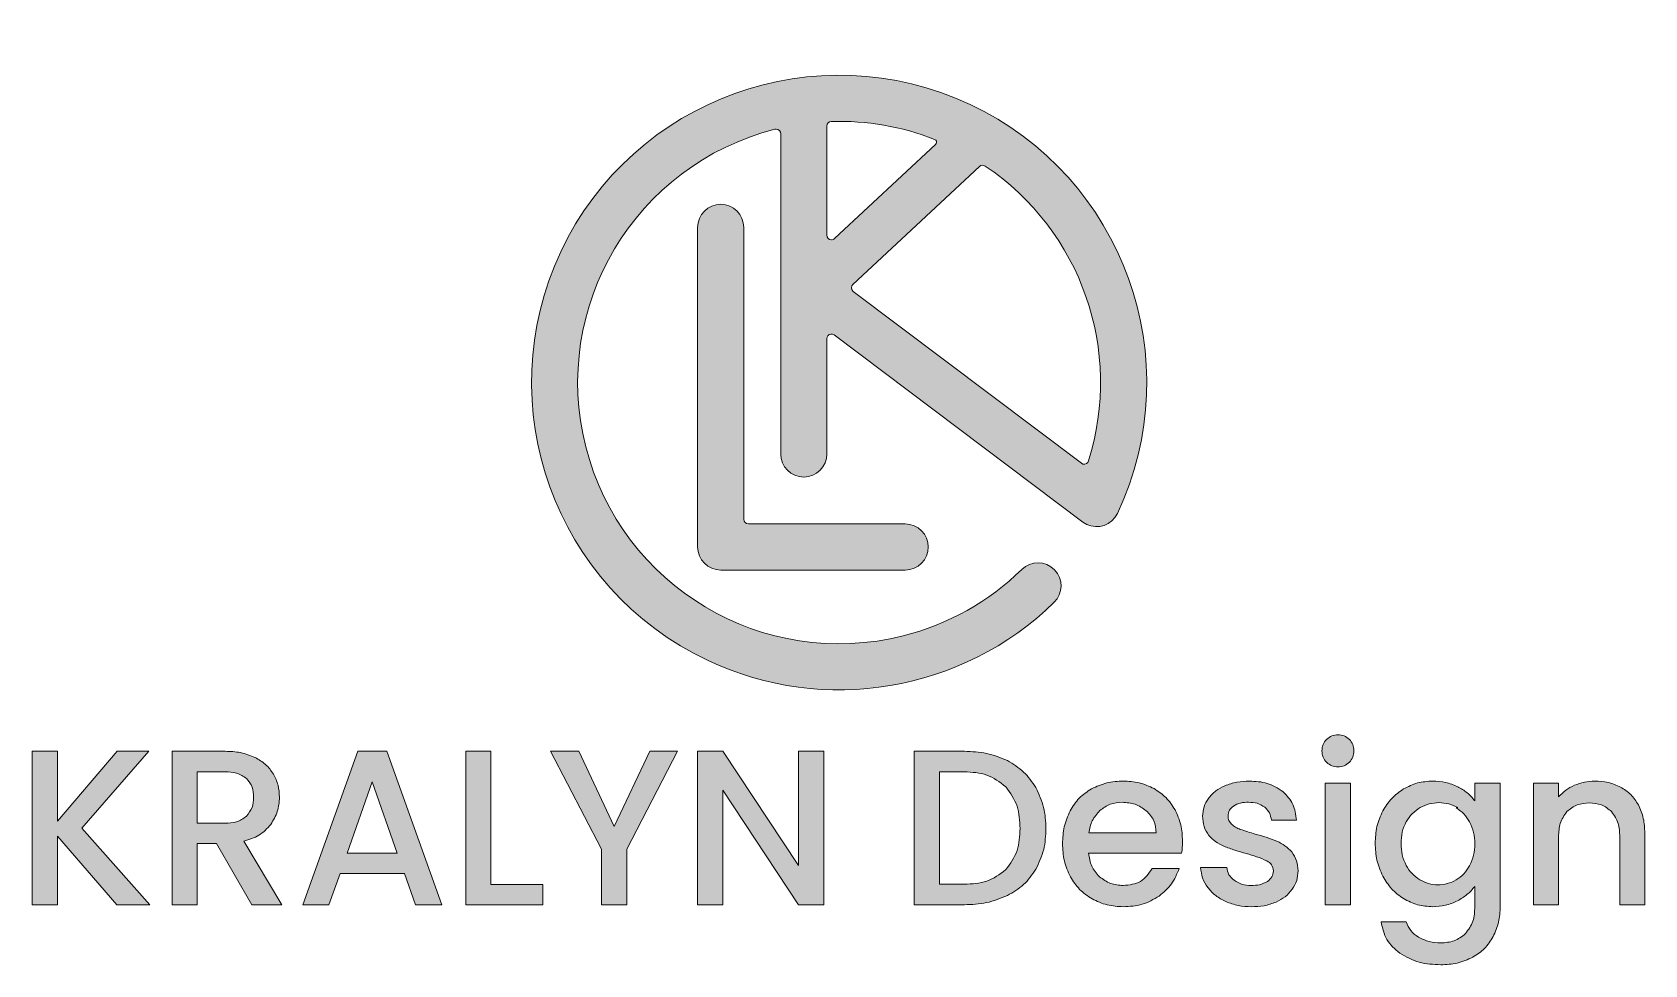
# Model space of a CAD drawing. Extents: x 135 to 657, y 557 to 859.
import ezdxf

# ---------------------------------------------------------------- set-up
doc = ezdxf.new("R2010")
doc.units = 0
doc.header["$MEASUREMENT"] = 0

# ---------------------------------------------------------------- blocks, each defined once
blk = doc.blocks.new('block 2')
at = {"true_color": 0xffffff}
h = blk.add_hatch(color=7, dxfattribs=at)
h.dxf.hatch_style = 2
edge = h.paths.add_edge_path()
edge.add_spline(control_points=[(554.08, 630.29), (553.63, 629.75), (553.19, 629.21), (552.94, 628.59), (552.69, 627.97), (552.63, 627.27), (552.57, 626.57), (552.63, 625.87), (552.69, 625.17), (552.94, 624.55), (553.19, 623.93), (553.63, 623.39), (554.08, 622.85), (554.62, 622.41), (555.16, 621.96), (555.78, 621.71), (556.4, 621.46), (557.1, 621.41), (557.8, 621.35), (558.48, 621.41), (559.17, 621.47), (559.78, 621.72), (560.39, 621.97), (560.92, 622.41), (561.45, 622.85), (561.89, 623.39), (562.33, 623.93), (562.58, 624.55), (562.83, 625.17), (562.89, 625.87), (562.95, 626.57), (562.89, 627.27), (562.83, 627.97), (562.58, 628.59), (562.33, 629.21), (561.89, 629.75), (561.45, 630.29), (560.92, 630.73), (560.39, 631.17), (559.78, 631.42), (559.17, 631.67), (558.48, 631.73), (557.8, 631.79), (557.1, 631.74), (556.4, 631.68), (555.78, 631.43), (555.16, 631.18), (554.62, 630.74), (554.08, 630.29)], knot_values=[0, 0, 0, 0, 1, 1, 1, 2, 2, 2, 3, 3, 3, 4, 4, 4, 5, 5, 5, 6, 6, 6, 7, 7, 7, 8, 8, 8, 9, 9, 9, 10, 10, 10, 11, 11, 11, 12, 12, 12, 13, 13, 13, 14, 14, 14, 15, 15, 15, 16, 16, 16, 16], degree=3, periodic=1)
at = {"lineweight": 0}
blk.add_open_spline([(554.08, 630.29), (553.63, 629.75), (553.19, 629.21), (552.94, 628.59), (552.69, 627.97), (552.63, 627.27), (552.57, 626.57), (552.63, 625.87), (552.69, 625.17), (552.94, 624.55), (553.19, 623.93), (553.63, 623.39), (554.08, 622.85), (554.62, 622.41), (555.16, 621.96), (555.78, 621.71), (556.4, 621.46), (557.1, 621.41), (557.8, 621.35), (558.48, 621.41), (559.17, 621.47), (559.78, 621.72), (560.39, 621.97), (560.92, 622.41), (561.45, 622.85), (561.89, 623.39), (562.33, 623.93), (562.58, 624.55), (562.83, 625.17), (562.89, 625.87), (562.95, 626.57), (562.89, 627.27), (562.83, 627.97), (562.58, 628.59), (562.33, 629.21), (561.89, 629.75), (561.45, 630.29), (560.92, 630.73), (560.39, 631.17), (559.78, 631.42), (559.17, 631.67), (558.48, 631.73), (557.8, 631.79), (557.1, 631.74), (556.4, 631.68), (555.78, 631.43), (555.16, 631.18), (554.62, 630.74), (554.08, 630.29)], degree=3, knots=[0, 0, 0, 0, 1, 1, 1, 2, 2, 2, 3, 3, 3, 4, 4, 4, 5, 5, 5, 6, 6, 6, 7, 7, 7, 8, 8, 8, 9, 9, 9, 10, 10, 10, 11, 11, 11, 12, 12, 12, 13, 13, 13, 14, 14, 14, 15, 15, 15, 16, 16, 16, 16], dxfattribs=at)
blk = doc.blocks.new('block 3')
at = {"true_color": 0xffffff}
h = blk.add_hatch(color=7, dxfattribs=at)
h.dxf.hatch_style = 2
h.paths.add_polyline_path([(172.95, 576.69), (150.98, 601.53), (172.59, 626.43), (162.36, 626.43), (143.04, 603.74), (143.04, 626.43), (134.88, 626.43), (134.88, 576.69), (143.04, 576.69), (143.04, 598.95), (162.29, 576.69)])
at = {"lineweight": 0}
blk.add_lwpolyline([(172.95, 576.69), (150.98, 601.53), (172.59, 626.43), (162.36, 626.43), (143.04, 603.74), (143.04, 626.43), (134.88, 626.43), (134.88, 576.69), (143.04, 576.69), (143.04, 598.95), (162.29, 576.69), (172.95, 576.69)], dxfattribs=at)
blk = doc.blocks.new('block 4')
at = {"true_color": 0xffffff}
h = blk.add_hatch(color=7, dxfattribs=at)
h.dxf.hatch_style = 2
h.paths.add_polyline_path([(334.89, 626.43), (323.37, 602.03), (311.85, 626.43), (302.76, 626.43), (319.29, 594.73), (319.29, 576.69), (327.45, 576.69), (327.45, 594.73), (343.9, 626.43)])
at = {"lineweight": 0}
blk.add_lwpolyline([(334.89, 626.43), (323.37, 602.03), (311.85, 626.43), (302.76, 626.43), (319.29, 594.73), (319.29, 576.69), (327.45, 576.69), (327.45, 594.73), (343.9, 626.43), (334.89, 626.43)], dxfattribs=at)
blk = doc.blocks.new('block 5')
at = {"true_color": 0xffffff}
h = blk.add_hatch(color=7, dxfattribs=at)
h.dxf.hatch_style = 2
edge = h.paths.add_edge_path()
edge.add_spline(control_points=[(621.05, 616.12), (621.05, 616.12), (621.05, 576.69), (621.05, 576.69), (621.05, 576.69), (629.21, 576.69), (629.21, 576.69), (629.21, 576.69), (629.21, 598.73), (629.21, 598.73), (629.28, 600.22), (629.34, 601.71), (629.77, 603.07), (630.19, 604.43), (631.04, 605.64), (631.9, 606.86), (632.95, 607.72), (634, 608.58), (635.22, 609.04), (636.43, 609.5), (637.8, 609.59), (639.16, 609.68), (640.52, 609.59), (641.88, 609.5), (643.09, 609.04), (644.29, 608.58), (645.34, 607.72), (646.39, 606.86), (647.23, 605.64), (648.07, 604.42), (648.49, 603.06), (648.91, 601.7), (648.97, 600.22), (649.03, 598.73), (649.03, 598.73), (649.03, 576.69), (649.03, 576.69), (649.03, 576.69), (657.12, 576.69), (657.12, 576.69), (657.12, 576.69), (657.12, 599.95), (657.12, 599.95), (657.06, 601.54), (657, 603.14), (656.66, 604.67), (656.33, 606.19), (655.69, 607.65), (655.05, 609.11), (654.3, 610.28), (653.56, 611.45), (652.6, 612.41), (651.64, 613.36), (650.46, 614.1), (649.29, 614.84), (647.96, 615.42), (646.63, 616), (645.24, 616.31), (643.85, 616.63), (642.4, 616.7), (640.95, 616.77), (639.81, 616.71), (638.67, 616.66), (637.57, 616.43), (636.46, 616.21), (635.4, 615.81), (634.33, 615.41), (633.36, 614.93), (632.4, 614.45), (631.54, 613.82), (630.69, 613.19), (629.95, 612.4), (629.21, 611.62), (629.21, 611.62), (629.21, 616.12), (629.21, 616.12), (629.21, 616.12), (621.05, 616.12), (621.05, 616.12)], knot_values=[0, 0, 0, 0, 1, 1, 1, 2, 2, 2, 3, 3, 3, 4, 4, 4, 5, 5, 5, 6, 6, 6, 7, 7, 7, 8, 8, 8, 9, 9, 9, 10, 10, 10, 11, 11, 11, 12, 12, 12, 13, 13, 13, 14, 14, 14, 15, 15, 15, 16, 16, 16, 17, 17, 17, 18, 18, 18, 19, 19, 19, 20, 20, 20, 21, 21, 21, 22, 22, 22, 23, 23, 23, 24, 24, 24, 25, 25, 25, 26, 26, 26, 26], degree=3, periodic=1)
at = {"lineweight": 0}
blk.add_open_spline([(621.05, 616.12), (621.05, 616.12), (621.05, 576.69), (621.05, 576.69), (621.05, 576.69), (629.21, 576.69), (629.21, 576.69), (629.21, 576.69), (629.21, 598.73), (629.21, 598.73), (629.28, 600.22), (629.34, 601.71), (629.77, 603.07), (630.19, 604.43), (631.04, 605.64), (631.9, 606.86), (632.95, 607.72), (634, 608.58), (635.22, 609.04), (636.43, 609.5), (637.8, 609.59), (639.16, 609.68), (640.52, 609.59), (641.88, 609.5), (643.09, 609.04), (644.29, 608.58), (645.34, 607.72), (646.39, 606.86), (647.23, 605.64), (648.07, 604.42), (648.49, 603.06), (648.91, 601.7), (648.97, 600.22), (649.03, 598.73), (649.03, 598.73), (649.03, 576.69), (649.03, 576.69), (649.03, 576.69), (657.12, 576.69), (657.12, 576.69), (657.12, 576.69), (657.12, 599.95), (657.12, 599.95), (657.06, 601.54), (657, 603.14), (656.66, 604.67), (656.33, 606.19), (655.69, 607.65), (655.05, 609.11), (654.3, 610.28), (653.56, 611.45), (652.6, 612.41), (651.64, 613.36), (650.46, 614.1), (649.29, 614.84), (647.96, 615.42), (646.63, 616), (645.24, 616.31), (643.85, 616.63), (642.4, 616.7), (640.95, 616.77), (639.81, 616.71), (638.67, 616.66), (637.57, 616.43), (636.46, 616.21), (635.4, 615.81), (634.33, 615.41), (633.36, 614.93), (632.4, 614.45), (631.54, 613.82), (630.69, 613.19), (629.95, 612.4), (629.21, 611.62), (629.21, 611.62), (629.21, 616.12), (629.21, 616.12), (629.21, 616.12), (621.05, 616.12), (621.05, 616.12)], degree=3, knots=[0, 0, 0, 0, 1, 1, 1, 2, 2, 2, 3, 3, 3, 4, 4, 4, 5, 5, 5, 6, 6, 6, 7, 7, 7, 8, 8, 8, 9, 9, 9, 10, 10, 10, 11, 11, 11, 12, 12, 12, 13, 13, 13, 14, 14, 14, 15, 15, 15, 16, 16, 16, 17, 17, 17, 18, 18, 18, 19, 19, 19, 20, 20, 20, 21, 21, 21, 22, 22, 22, 23, 23, 23, 24, 24, 24, 25, 25, 25, 26, 26, 26, 26], dxfattribs=at)
blk = doc.blocks.new('block 6')
at = {"true_color": 0xffffff}
h = blk.add_hatch(color=7, dxfattribs=at)
h.dxf.hatch_style = 2
h.paths.add_polyline_path([(553.65, 576.69), (561.8, 576.69), (561.8, 616.12), (553.65, 616.12)])
at = {"lineweight": 0}
blk.add_lwpolyline([(553.65, 576.69), (561.8, 576.69), (561.8, 616.12), (553.65, 616.12), (553.65, 576.69)], dxfattribs=at)
blk = doc.blocks.new('block 7')
at = {"true_color": 0xffffff}
h = blk.add_hatch(color=7, dxfattribs=at)
h.dxf.hatch_style = 2
edge = h.paths.add_edge_path()
edge.add_spline(control_points=[(521.73, 588.79), (521.9, 587.96), (522.06, 587.13), (522.47, 586.43), (522.87, 585.74), (523.5, 585.17), (524.13, 584.6), (524.97, 584.09), (525.8, 583.57), (526.72, 583.3), (527.63, 583.03), (528.62, 582.97), (529.6, 582.92), (530.54, 582.95), (531.48, 582.97), (532.37, 583.18), (533.27, 583.39), (534.1, 583.81), (534.93, 584.24), (535.47, 584.69), (536, 585.14), (536.32, 585.7), (536.65, 586.26), (536.74, 586.95), (536.83, 587.64), (536.73, 588.35), (536.64, 589.06), (536.28, 589.61), (535.92, 590.16), (535.32, 590.54), (534.72, 590.93), (533.63, 591.41), (532.54, 591.88), (531.43, 592.26), (530.31, 592.65), (529.17, 592.97), (528.03, 593.3), (526.81, 593.64), (525.58, 593.98), (524.38, 594.37), (523.17, 594.76), (521.99, 595.21), (520.8, 595.66), (519.89, 596.1), (518.98, 596.54), (518.18, 597.12), (517.37, 597.71), (516.67, 598.44), (515.97, 599.16), (515.34, 600.1), (514.71, 601.04), (514.38, 602.08), (514.05, 603.12), (513.99, 604.26), (513.93, 605.39), (514.01, 606.42), (514.09, 607.46), (514.4, 608.42), (514.71, 609.38), (515.25, 610.26), (515.79, 611.15), (516.53, 612.02), (517.28, 612.89), (518.17, 613.57), (519.06, 614.26), (520.09, 614.76), (521.12, 615.26), (522.41, 615.72), (523.7, 616.18), (525.03, 616.43), (526.36, 616.67), (527.73, 616.72), (529.1, 616.77), (531.06, 616.67), (533.02, 616.57), (534.83, 616.03), (536.65, 615.48), (538.29, 614.43), (539.94, 613.37), (541.19, 612.07), (542.44, 610.77), (543.16, 609.23), (543.88, 607.68), (544.11, 605.89), (544.34, 604.1), (544.34, 604.1), (536.19, 604.1), (536.19, 604.1), (536.05, 604.92), (535.92, 605.74), (535.56, 606.44), (535.21, 607.15), (534.62, 607.74), (534.04, 608.32), (533.24, 608.82), (532.44, 609.31), (531.57, 609.56), (530.7, 609.82), (529.76, 609.86), (528.81, 609.9), (527.94, 609.88), (527.07, 609.86), (526.25, 609.66), (525.42, 609.47), (524.65, 609.08), (523.88, 608.68), (523.38, 608.25), (522.89, 607.83), (522.6, 607.29), (522.31, 606.76), (522.24, 606.11), (522.16, 605.46), (522.21, 604.96), (522.25, 604.45), (522.45, 604.01), (522.64, 603.57), (522.97, 603.19), (523.3, 602.81), (523.73, 602.46), (524.15, 602.11), (524.61, 601.83), (525.08, 601.55), (525.59, 601.34), (526.1, 601.13), (526.9, 600.85), (527.7, 600.58), (528.52, 600.32), (529.33, 600.07), (530.14, 599.83), (530.96, 599.59), (532.16, 599.27), (533.35, 598.94), (534.53, 598.55), (535.7, 598.17), (536.86, 597.72), (538.01, 597.27), (538.9, 596.82), (539.79, 596.38), (540.59, 595.8), (541.38, 595.22), (542.07, 594.51), (542.77, 593.8), (543.39, 592.88), (544.02, 591.97), (544.35, 590.95), (544.69, 589.93), (544.77, 588.82), (544.84, 587.71), (544.77, 586.64), (544.7, 585.56), (544.39, 584.56), (544.08, 583.56), (543.53, 582.63), (542.98, 581.7), (542.25, 580.83), (541.52, 579.95), (540.64, 579.27), (539.76, 578.58), (538.74, 578.07), (537.72, 577.55), (536.44, 577.09), (535.15, 576.63), (533.82, 576.38), (532.48, 576.14), (531.11, 576.1), (529.74, 576.05), (528.31, 576.11), (526.87, 576.16), (525.48, 576.44), (524.09, 576.72), (522.75, 577.22), (521.41, 577.73), (520.29, 578.31), (519.17, 578.89), (518.2, 579.65), (517.22, 580.41), (516.4, 581.36), (515.58, 582.31), (514.95, 583.3), (514.31, 584.29), (513.93, 585.37), (513.55, 586.45), (513.42, 587.62), (513.29, 588.79), (513.29, 588.79), (521.73, 588.79), (521.73, 588.79)], knot_values=[0, 0, 0, 0, 1, 1, 1, 2, 2, 2, 3, 3, 3, 4, 4, 4, 5, 5, 5, 6, 6, 6, 7, 7, 7, 8, 8, 8, 9, 9, 9, 10, 10, 10, 11, 11, 11, 12, 12, 12, 13, 13, 13, 14, 14, 14, 15, 15, 15, 16, 16, 16, 17, 17, 17, 18, 18, 18, 19, 19, 19, 20, 20, 20, 21, 21, 21, 22, 22, 22, 23, 23, 23, 24, 24, 24, 25, 25, 25, 26, 26, 26, 27, 27, 27, 28, 28, 28, 29, 29, 29, 30, 30, 30, 31, 31, 31, 32, 32, 32, 33, 33, 33, 34, 34, 34, 35, 35, 35, 36, 36, 36, 37, 37, 37, 38, 38, 38, 39, 39, 39, 40, 40, 40, 41, 41, 41, 42, 42, 42, 43, 43, 43, 44, 44, 44, 45, 45, 45, 46, 46, 46, 47, 47, 47, 48, 48, 48, 49, 49, 49, 50, 50, 50, 51, 51, 51, 52, 52, 52, 53, 53, 53, 54, 54, 54, 55, 55, 55, 56, 56, 56, 57, 57, 57, 58, 58, 58, 59, 59, 59, 60, 60, 60, 61, 61, 61, 62, 62, 62, 62], degree=3, periodic=1)
at = {"lineweight": 0}
blk.add_open_spline([(521.73, 588.79), (521.9, 587.96), (522.06, 587.13), (522.47, 586.43), (522.87, 585.74), (523.5, 585.17), (524.13, 584.6), (524.97, 584.09), (525.8, 583.57), (526.72, 583.3), (527.63, 583.03), (528.62, 582.97), (529.6, 582.92), (530.54, 582.95), (531.48, 582.97), (532.37, 583.18), (533.27, 583.39), (534.1, 583.81), (534.93, 584.24), (535.47, 584.69), (536, 585.14), (536.32, 585.7), (536.65, 586.26), (536.74, 586.95), (536.83, 587.64), (536.73, 588.35), (536.64, 589.06), (536.28, 589.61), (535.92, 590.16), (535.32, 590.54), (534.72, 590.93), (533.63, 591.41), (532.54, 591.88), (531.43, 592.26), (530.31, 592.65), (529.17, 592.97), (528.03, 593.3), (526.81, 593.64), (525.58, 593.98), (524.38, 594.37), (523.17, 594.76), (521.99, 595.21), (520.8, 595.66), (519.89, 596.1), (518.98, 596.54), (518.18, 597.12), (517.37, 597.71), (516.67, 598.44), (515.97, 599.16), (515.34, 600.1), (514.71, 601.04), (514.38, 602.08), (514.05, 603.12), (513.99, 604.26), (513.93, 605.39), (514.01, 606.42), (514.09, 607.46), (514.4, 608.42), (514.71, 609.38), (515.25, 610.26), (515.79, 611.15), (516.53, 612.02), (517.28, 612.89), (518.17, 613.57), (519.06, 614.26), (520.09, 614.76), (521.12, 615.26), (522.41, 615.72), (523.7, 616.18), (525.03, 616.43), (526.36, 616.67), (527.73, 616.72), (529.1, 616.77), (531.06, 616.67), (533.02, 616.57), (534.83, 616.03), (536.65, 615.48), (538.29, 614.43), (539.94, 613.37), (541.19, 612.07), (542.44, 610.77), (543.16, 609.23), (543.88, 607.68), (544.11, 605.89), (544.34, 604.1), (544.34, 604.1), (536.19, 604.1), (536.19, 604.1), (536.05, 604.92), (535.92, 605.74), (535.56, 606.44), (535.21, 607.15), (534.62, 607.74), (534.04, 608.32), (533.24, 608.82), (532.44, 609.31), (531.57, 609.56), (530.7, 609.82), (529.76, 609.86), (528.81, 609.9), (527.94, 609.88), (527.07, 609.86), (526.25, 609.66), (525.42, 609.47), (524.65, 609.08), (523.88, 608.68), (523.38, 608.25), (522.89, 607.83), (522.6, 607.29), (522.31, 606.76), (522.24, 606.11), (522.16, 605.46), (522.21, 604.96), (522.25, 604.45), (522.45, 604.01), (522.64, 603.57), (522.97, 603.19), (523.3, 602.81), (523.73, 602.46), (524.15, 602.11), (524.61, 601.83), (525.08, 601.55), (525.59, 601.34), (526.1, 601.13), (526.9, 600.85), (527.7, 600.58), (528.52, 600.32), (529.33, 600.07), (530.14, 599.83), (530.96, 599.59), (532.16, 599.27), (533.35, 598.94), (534.53, 598.55), (535.7, 598.17), (536.86, 597.72), (538.01, 597.27), (538.9, 596.82), (539.79, 596.38), (540.59, 595.8), (541.38, 595.22), (542.07, 594.51), (542.77, 593.8), (543.39, 592.88), (544.02, 591.97), (544.35, 590.95), (544.69, 589.93), (544.77, 588.82), (544.84, 587.71), (544.77, 586.64), (544.7, 585.56), (544.39, 584.56), (544.08, 583.56), (543.53, 582.63), (542.98, 581.7), (542.25, 580.83), (541.52, 579.95), (540.64, 579.27), (539.76, 578.58), (538.74, 578.07), (537.72, 577.55), (536.44, 577.09), (535.15, 576.63), (533.82, 576.38), (532.48, 576.14), (531.11, 576.1), (529.74, 576.05), (528.31, 576.11), (526.87, 576.16), (525.48, 576.44), (524.09, 576.72), (522.75, 577.22), (521.41, 577.73), (520.29, 578.31), (519.17, 578.89), (518.2, 579.65), (517.22, 580.41), (516.4, 581.36), (515.58, 582.31), (514.95, 583.3), (514.31, 584.29), (513.93, 585.37), (513.55, 586.45), (513.42, 587.62), (513.29, 588.79), (513.29, 588.79), (521.73, 588.79), (521.73, 588.79)], degree=3, knots=[0, 0, 0, 0, 1, 1, 1, 2, 2, 2, 3, 3, 3, 4, 4, 4, 5, 5, 5, 6, 6, 6, 7, 7, 7, 8, 8, 8, 9, 9, 9, 10, 10, 10, 11, 11, 11, 12, 12, 12, 13, 13, 13, 14, 14, 14, 15, 15, 15, 16, 16, 16, 17, 17, 17, 18, 18, 18, 19, 19, 19, 20, 20, 20, 21, 21, 21, 22, 22, 22, 23, 23, 23, 24, 24, 24, 25, 25, 25, 26, 26, 26, 27, 27, 27, 28, 28, 28, 29, 29, 29, 30, 30, 30, 31, 31, 31, 32, 32, 32, 33, 33, 33, 34, 34, 34, 35, 35, 35, 36, 36, 36, 37, 37, 37, 38, 38, 38, 39, 39, 39, 40, 40, 40, 41, 41, 41, 42, 42, 42, 43, 43, 43, 44, 44, 44, 45, 45, 45, 46, 46, 46, 47, 47, 47, 48, 48, 48, 49, 49, 49, 50, 50, 50, 51, 51, 51, 52, 52, 52, 53, 53, 53, 54, 54, 54, 55, 55, 55, 56, 56, 56, 57, 57, 57, 58, 58, 58, 59, 59, 59, 60, 60, 60, 61, 61, 61, 62, 62, 62, 62], dxfattribs=at)
blk = doc.blocks.new('block 8')
at = {"true_color": 0xffffff}
h = blk.add_hatch(color=7, dxfattribs=at)
h.dxf.hatch_style = 2
h.paths.add_polyline_path([(391.21, 576.69), (383.05, 576.69), (358.5, 613.83), (358.5, 576.69), (350.34, 576.69), (350.34, 626.5), (358.5, 626.5), (383.05, 589.43), (383.05, 626.5), (391.21, 626.5)])
at = {"lineweight": 0}
blk.add_lwpolyline([(391.21, 576.69), (383.05, 576.69), (358.5, 613.83), (358.5, 576.69), (350.34, 576.69), (350.34, 626.5), (358.5, 626.5), (383.05, 589.43), (383.05, 626.5), (391.21, 626.5), (391.21, 576.69)], dxfattribs=at)
blk = doc.blocks.new('block 9')
at = {"true_color": 0xffffff}
h = blk.add_hatch(color=7, dxfattribs=at)
h.dxf.hatch_style = 2
h.paths.add_polyline_path([(275.28, 626.43), (275.28, 576.69), (300.25, 576.69), (300.25, 583.28), (283.44, 583.28), (283.44, 626.43)])
at = {"lineweight": 0}
blk.add_lwpolyline([(275.28, 626.43), (275.28, 576.69), (300.25, 576.69), (300.25, 583.28), (283.44, 583.28), (283.44, 626.43), (275.28, 626.43)], dxfattribs=at)
blk = doc.blocks.new('block 10')
at = {"true_color": 0xffffff}
h = blk.add_hatch(color=7, dxfattribs=at)
h.dxf.hatch_style = 2
edge = h.paths.add_edge_path()
edge.add_spline(control_points=[(366.82, 700.12), (366.82, 700.12), (417.62, 700.12), (417.62, 700.12), (421.75, 700.12), (425.09, 696.77), (425.09, 692.65), (425.09, 688.52), (421.75, 685.18), (417.62, 685.18), (417.62, 685.18), (357.86, 685.18), (357.86, 685.18), (353.73, 685.18), (350.38, 688.52), (350.38, 692.65), (350.38, 692.65), (350.38, 796.24), (350.38, 796.24), (350.38, 800.37), (353.73, 803.71), (357.86, 803.71), (361.98, 803.71), (365.33, 800.37), (365.33, 796.24), (365.33, 796.24), (365.33, 701.61), (365.33, 701.61), (365.33, 700.79), (366, 700.12), (366.82, 700.12)], knot_values=[0, 0, 0, 0, 1, 1, 1, 2, 2, 2, 3, 3, 3, 4, 4, 4, 5, 5, 5, 6, 6, 6, 7, 7, 7, 8, 8, 8, 9, 9, 9, 10, 10, 10, 10], degree=3, periodic=1)
at = {"lineweight": 0}
blk.add_open_spline([(366.82, 700.12), (366.82, 700.12), (417.62, 700.12), (417.62, 700.12), (421.75, 700.12), (425.09, 696.77), (425.09, 692.65), (425.09, 688.52), (421.75, 685.18), (417.62, 685.18), (417.62, 685.18), (357.86, 685.18), (357.86, 685.18), (353.73, 685.18), (350.38, 688.52), (350.38, 692.65), (350.38, 692.65), (350.38, 796.24), (350.38, 796.24), (350.38, 800.37), (353.73, 803.71), (357.86, 803.71), (361.98, 803.71), (365.33, 800.37), (365.33, 796.24), (365.33, 796.24), (365.33, 701.61), (365.33, 701.61), (365.33, 700.79), (366, 700.12), (366.82, 700.12)], degree=3, knots=[0, 0, 0, 0, 1, 1, 1, 2, 2, 2, 3, 3, 3, 4, 4, 4, 5, 5, 5, 6, 6, 6, 7, 7, 7, 8, 8, 8, 9, 9, 9, 10, 10, 10, 10], dxfattribs=at)

msp = doc.modelspace()

# ---------------------------------------------------------------- hatches: boundary and pattern name
at = {"true_color": 0xffffff}
h = msp.add_hatch(color=7, dxfattribs=at)
h.dxf.hatch_style = 2
edge = h.paths.add_edge_path()
edge.add_spline(control_points=[(438.62, 836.07), (388.84, 859.49), (329.5, 838.13), (306.07, 788.35), (282.65, 738.57), (304.02, 679.23), (353.8, 655.81), (391.43, 638.1), (436.1, 645.64), (465.84, 674.71), (468.79, 677.59), (468.84, 682.32), (465.96, 685.27), (463.07, 688.22), (458.34, 688.28), (455.39, 685.39), (444.72, 674.96), (431.47, 667.53), (416.99, 663.86), (371.66, 652.38), (325.61, 679.82), (314.13, 725.15), (302.65, 770.48), (330.09, 816.54), (375.42, 828.02), (375.54, 828.05), (375.66, 828.06), (375.79, 828.06), (376.61, 828.06), (377.28, 827.39), (377.28, 826.57), (377.28, 826.57), (377.28, 722.78), (377.28, 722.78), (377.28, 718.65), (380.62, 715.31), (384.75, 715.31), (388.88, 715.31), (392.22, 718.65), (392.22, 722.78), (392.22, 722.78), (392.22, 760.19), (392.22, 760.19), (392.22, 760.51), (392.33, 760.83), (392.52, 761.09), (393.02, 761.75), (393.96, 761.88), (394.61, 761.38), (394.61, 761.38), (475.08, 700.74), (475.08, 700.74), (478.38, 698.26), (483.06, 698.92), (485.54, 702.22), (485.85, 702.63), (486.12, 703.07), (486.34, 703.53), (509.76, 753.31), (488.39, 812.65), (438.62, 836.07)], knot_values=[0, 0, 0, 0, 1, 1, 1, 2, 2, 2, 3, 3, 3, 4, 4, 4, 5, 5, 5, 6, 6, 6, 7, 7, 7, 8, 8, 8, 9, 9, 9, 10, 10, 10, 11, 11, 11, 12, 12, 12, 13, 13, 13, 14, 14, 14, 15, 15, 15, 16, 16, 16, 17, 17, 17, 18, 18, 18, 19, 19, 19, 20, 20, 20, 20], degree=3, periodic=1)
edge = h.paths.add_edge_path()
edge.add_spline(control_points=[(393.72, 792.22), (392.89, 792.22), (392.22, 792.89), (392.22, 793.71), (392.22, 793.71), (392.22, 829.08), (392.22, 829.08), (392.22, 829.89), (392.86, 830.55), (393.67, 830.57), (405.1, 830.91), (416.47, 828.94), (427.12, 824.77), (427.25, 824.71), (427.38, 824.63), (427.48, 824.52), (427.86, 824.12), (427.83, 823.48), (427.43, 823.11), (427.43, 823.11), (394.73, 792.62), (394.73, 792.62), (394.46, 792.36), (394.09, 792.22), (393.72, 792.22)], knot_values=[0, 0, 0, 0, 1, 1, 1, 2, 2, 2, 3, 3, 3, 4, 4, 4, 5, 5, 5, 6, 6, 6, 7, 7, 7, 8, 8, 8, 8], degree=3, periodic=1)
edge = h.paths.add_edge_path()
edge.add_spline(control_points=[(476.97, 720.53), (476.92, 720.36), (476.84, 720.21), (476.74, 720.08), (476.24, 719.42), (475.31, 719.28), (474.65, 719.78), (474.65, 719.78), (400.79, 775.44), (400.79, 775.44), (400.72, 775.49), (400.65, 775.55), (400.6, 775.61), (400.03, 776.22), (400.07, 777.16), (400.67, 777.72), (400.67, 777.72), (441.7, 815.99), (441.7, 815.99), (442.21, 816.46), (442.98, 816.52), (443.55, 816.13), (474.63, 795.17), (488.22, 756.28), (476.97, 720.53)], knot_values=[0, 0, 0, 0, 1, 1, 1, 2, 2, 2, 3, 3, 3, 4, 4, 4, 5, 5, 5, 6, 6, 6, 7, 7, 7, 8, 8, 8, 8], degree=3, periodic=1)
h = msp.add_hatch(color=7, dxfattribs=at)
h.dxf.hatch_style = 2
edge = h.paths.add_edge_path()
edge.add_spline(control_points=[(203.43, 597.3), (205.13, 597.81), (206.83, 598.32), (208.29, 599.21), (209.74, 600.1), (210.94, 601.4), (212.13, 602.71), (212.95, 604.07), (213.78, 605.43), (214.25, 606.9), (214.72, 608.37), (214.84, 609.96), (214.95, 611.54), (214.88, 612.86), (214.8, 614.18), (214.48, 615.43), (214.15, 616.69), (213.57, 617.87), (212.99, 619.06), (212.2, 620.17), (211.41, 621.29), (210.41, 622.18), (209.42, 623.06), (208.23, 623.74), (207.05, 624.42), (205.49, 625.05), (203.94, 625.67), (202.32, 625.99), (200.7, 626.32), (199.03, 626.37), (197.35, 626.43), (197.35, 626.43), (180.18, 626.43), (180.18, 626.43), (180.18, 626.43), (180.18, 576.69), (180.18, 576.69), (180.18, 576.69), (188.33, 576.69), (188.33, 576.69), (188.33, 576.69), (188.33, 596.59), (188.33, 596.59), (188.33, 596.59), (194.56, 596.59), (194.56, 596.59), (194.56, 596.59), (206.01, 576.69), (206.01, 576.69), (206.01, 576.69), (215.74, 576.69), (215.74, 576.69), (215.74, 576.69), (203.43, 597.3), (203.43, 597.3)], knot_values=[0, 0, 0, 0, 1, 1, 1, 2, 2, 2, 3, 3, 3, 4, 4, 4, 5, 5, 5, 6, 6, 6, 7, 7, 7, 8, 8, 8, 9, 9, 9, 10, 10, 10, 11, 11, 11, 12, 12, 12, 13, 13, 13, 14, 14, 14, 15, 15, 15, 16, 16, 16, 17, 17, 17, 18, 18, 18, 18], degree=3, periodic=1)
edge = h.paths.add_edge_path()
edge.add_spline(control_points=[(197.35, 603.1), (197.35, 603.1), (188.33, 603.1), (188.33, 603.1), (188.33, 603.1), (188.33, 619.77), (188.33, 619.77), (188.33, 619.77), (197.35, 619.77), (197.35, 619.77), (198.62, 619.73), (199.88, 619.69), (201.05, 619.35), (202.21, 619), (203.25, 618.3), (204.29, 617.59), (205, 616.71), (205.7, 615.83), (206.07, 614.82), (206.45, 613.81), (206.51, 612.67), (206.58, 611.54), (206.51, 610.4), (206.43, 609.25), (206.06, 608.22), (205.68, 607.19), (204.97, 606.29), (204.26, 605.39), (203.23, 604.65), (202.2, 603.92), (201.04, 603.56), (199.89, 603.2), (198.62, 603.15), (197.35, 603.1)], knot_values=[0, 0, 0, 0, 1, 1, 1, 2, 2, 2, 3, 3, 3, 4, 4, 4, 5, 5, 5, 6, 6, 6, 7, 7, 7, 8, 8, 8, 9, 9, 9, 10, 10, 10, 11, 11, 11, 11], degree=3, periodic=1)
h = msp.add_hatch(color=7, dxfattribs=at)
h.dxf.hatch_style = 2
h.paths.add_polyline_path([(249.73, 626.5), (240.29, 626.5), (222.47, 576.69), (230.98, 576.69), (234.56, 586.86), (255.39, 586.86), (258.96, 576.69), (267.55, 576.69)])
h.paths.add_polyline_path([(236.85, 593.37), (245.01, 616.48), (253.1, 593.37)])
h = msp.add_hatch(color=7, dxfattribs=at)
h.dxf.hatch_style = 2
edge = h.paths.add_edge_path()
edge.add_spline(control_points=[(462.44, 608.24), (461.91, 610.45), (460.93, 612.56), (459.94, 614.66), (458.73, 616.46), (457.51, 618.26), (455.97, 619.71), (454.44, 621.16), (452.57, 622.27), (450.71, 623.39), (448.48, 624.31), (446.26, 625.24), (443.93, 625.74), (441.61, 626.23), (439.2, 626.33), (436.79, 626.43), (436.79, 626.43), (420.54, 626.43), (420.54, 626.43), (420.54, 626.43), (420.54, 576.69), (420.54, 576.69), (420.54, 576.69), (436.79, 576.69), (436.79, 576.69), (439.2, 576.79), (441.6, 576.88), (443.93, 577.37), (446.25, 577.85), (448.48, 578.76), (450.71, 579.66), (452.57, 580.75), (454.42, 581.83), (455.96, 583.25), (457.5, 584.67), (458.72, 586.44), (459.94, 588.22), (460.93, 590.3), (461.92, 592.38), (462.45, 594.57), (462.98, 596.77), (463.09, 599.08), (463.19, 601.38), (463.08, 603.7), (462.98, 606.02), (462.44, 608.24)], knot_values=[0, 0, 0, 0, 1, 1, 1, 2, 2, 2, 3, 3, 3, 4, 4, 4, 5, 5, 5, 6, 6, 6, 7, 7, 7, 8, 8, 8, 9, 9, 9, 10, 10, 10, 11, 11, 11, 12, 12, 12, 13, 13, 13, 14, 14, 14, 15, 15, 15, 15], degree=3, periodic=1)
edge = h.paths.add_edge_path()
edge.add_spline(control_points=[(453.83, 594.24), (453.08, 592.01), (451.63, 590.04), (450.17, 588.07), (448.2, 586.58), (446.23, 585.1), (443.99, 584.34), (441.74, 583.59), (439.27, 583.47), (436.79, 583.35), (436.79, 583.35), (428.7, 583.35), (428.7, 583.35), (428.7, 583.35), (428.7, 619.77), (428.7, 619.77), (428.7, 619.77), (436.79, 619.77), (436.79, 619.77), (439.28, 619.65), (441.77, 619.52), (444.01, 618.74), (446.25, 617.96), (448.21, 616.44), (450.17, 614.91), (451.63, 612.9), (453.08, 610.89), (453.82, 608.62), (454.57, 606.36), (454.7, 603.87), (454.82, 601.38), (454.7, 598.92), (454.58, 596.47), (453.83, 594.24)], knot_values=[0, 0, 0, 0, 1, 1, 1, 2, 2, 2, 3, 3, 3, 4, 4, 4, 5, 5, 5, 6, 6, 6, 7, 7, 7, 8, 8, 8, 9, 9, 9, 10, 10, 10, 11, 11, 11, 11], degree=3, periodic=1)
h = msp.add_hatch(color=7, dxfattribs=at)
h.dxf.hatch_style = 2
edge = h.paths.add_edge_path()
edge.add_spline(control_points=[(506.85, 602.6), (506.45, 604.29), (505.72, 605.89), (504.99, 607.5), (504.1, 608.88), (503.21, 610.26), (502.07, 611.4), (500.94, 612.54), (499.56, 613.44), (498.19, 614.33), (496.61, 615.06), (495.03, 615.8), (493.37, 616.19), (491.71, 616.59), (489.98, 616.68), (488.24, 616.77), (486.45, 616.68), (484.65, 616.59), (482.94, 616.18), (481.23, 615.77), (479.6, 615.02), (477.97, 614.26), (476.55, 613.33), (475.14, 612.4), (473.98, 611.21), (472.82, 610.02), (471.93, 608.58), (471.03, 607.14), (470.28, 605.44), (469.53, 603.74), (469.13, 601.95), (468.73, 600.17), (468.64, 598.31), (468.56, 596.44), (468.65, 594.58), (468.73, 592.71), (469.15, 590.93), (469.56, 589.14), (470.33, 587.45), (471.1, 585.75), (472.02, 584.31), (472.94, 582.87), (474.1, 581.67), (475.27, 580.48), (476.69, 579.53), (478.11, 578.59), (479.72, 577.83), (481.32, 577.07), (483.01, 576.65), (484.7, 576.24), (486.47, 576.14), (488.24, 576.05), (490.32, 576.16), (492.4, 576.27), (494.35, 576.84), (496.29, 577.4), (498.08, 578.46), (499.87, 579.52), (501.3, 580.75), (502.73, 581.98), (503.82, 583.46), (504.9, 584.95), (505.62, 586.69), (506.34, 588.43), (506.34, 588.43), (497.54, 588.43), (497.54, 588.43), (496.43, 586.79), (495.31, 585.15), (493.76, 584.24), (492.2, 583.33), (490.22, 583.12), (488.24, 582.92), (486.81, 583.03), (485.39, 583.13), (484.1, 583.61), (482.81, 584.08), (481.66, 584.93), (480.51, 585.78), (479.55, 586.87), (478.59, 587.95), (478.01, 589.22), (477.43, 590.49), (477.22, 591.93), (477.01, 593.37), (477.01, 593.37), (507.13, 593.37), (507.13, 593.37), (507.22, 594.03), (507.31, 594.7), (507.35, 595.37), (507.4, 596.03), (507.41, 596.7), (507.42, 597.37), (507.33, 599.14), (507.25, 600.91), (506.85, 602.6)], knot_values=[0, 0, 0, 0, 1, 1, 1, 2, 2, 2, 3, 3, 3, 4, 4, 4, 5, 5, 5, 6, 6, 6, 7, 7, 7, 8, 8, 8, 9, 9, 9, 10, 10, 10, 11, 11, 11, 12, 12, 12, 13, 13, 13, 14, 14, 14, 15, 15, 15, 16, 16, 16, 17, 17, 17, 18, 18, 18, 19, 19, 19, 20, 20, 20, 21, 21, 21, 22, 22, 22, 23, 23, 23, 24, 24, 24, 25, 25, 25, 26, 26, 26, 27, 27, 27, 28, 28, 28, 29, 29, 29, 30, 30, 30, 31, 31, 31, 32, 32, 32, 32], degree=3, periodic=1)
edge = h.paths.add_edge_path()
edge.add_spline(control_points=[(477.08, 599.95), (477.34, 601.33), (477.6, 602.71), (478.19, 603.92), (478.78, 605.14), (479.72, 606.18), (480.65, 607.21), (481.73, 608.01), (482.81, 608.8), (484.01, 609.24), (485.22, 609.69), (486.55, 609.79), (487.88, 609.9), (489.31, 609.8), (490.74, 609.71), (492.04, 609.26), (493.34, 608.81), (494.51, 608), (495.68, 607.18), (496.63, 606.16), (497.57, 605.14), (498.1, 603.93), (498.63, 602.72), (498.77, 601.34), (498.9, 599.95), (498.9, 599.95), (477.08, 599.95), (477.08, 599.95)], knot_values=[0, 0, 0, 0, 1, 1, 1, 2, 2, 2, 3, 3, 3, 4, 4, 4, 5, 5, 5, 6, 6, 6, 7, 7, 7, 8, 8, 8, 9, 9, 9, 9], degree=3, periodic=1)
h = msp.add_hatch(color=7, dxfattribs=at)
h.dxf.hatch_style = 2
edge = h.paths.add_edge_path()
edge.add_spline(control_points=[(602.09, 616.12), (602.09, 616.12), (602.09, 610.4), (602.09, 610.4), (601.3, 611.32), (600.51, 612.24), (599.58, 612.99), (598.66, 613.74), (597.6, 614.34), (596.55, 614.94), (595.25, 615.49), (593.95, 616.05), (592.6, 616.34), (591.24, 616.64), (589.83, 616.71), (588.42, 616.77), (586.77, 616.67), (585.11, 616.57), (583.54, 616.15), (581.97, 615.72), (580.49, 614.98), (579.01, 614.23), (577.65, 613.27), (576.28, 612.32), (575.16, 611.13), (574.04, 609.94), (573.16, 608.52), (572.29, 607.11), (571.54, 605.43), (570.8, 603.76), (570.39, 602.01), (569.99, 600.25), (569.9, 598.42), (569.82, 596.59), (569.91, 594.74), (569.99, 592.89), (570.4, 591.12), (570.8, 589.35), (571.54, 587.65), (572.29, 585.96), (573.16, 584.51), (574.03, 583.07), (575.15, 581.85), (576.27, 580.63), (577.64, 579.65), (579.01, 578.66), (580.49, 577.89), (581.96, 577.13), (583.53, 576.69), (585.1, 576.26), (586.76, 576.15), (588.42, 576.05), (589.83, 576.12), (591.23, 576.18), (592.57, 576.5), (593.91, 576.81), (595.19, 577.38), (596.47, 577.95), (597.54, 578.57), (598.61, 579.2), (599.54, 579.98), (600.48, 580.76), (601.29, 581.69), (602.09, 582.63), (602.09, 582.63), (602.09, 576.05), (602.09, 576.05), (602.02, 574.44), (601.94, 572.82), (601.46, 571.36), (600.97, 569.9), (600.01, 568.61), (599.05, 567.32), (597.88, 566.41), (596.71, 565.49), (595.37, 565), (594.04, 564.51), (592.56, 564.41), (591.07, 564.31), (589.79, 564.38), (588.51, 564.44), (587.3, 564.75), (586.09, 565.06), (584.95, 565.63), (583.81, 566.21), (582.91, 566.86), (582.02, 567.5), (581.35, 568.33), (580.69, 569.15), (580.26, 570.17), (579.84, 571.18), (579.84, 571.18), (571.75, 571.18), (571.75, 571.18), (572.18, 569.15), (572.61, 567.11), (573.61, 565.41), (574.61, 563.71), (576.19, 562.35), (577.76, 560.99), (579.82, 559.83), (581.89, 558.67), (584.11, 558.06), (586.33, 557.45), (588.7, 557.34), (591.07, 557.23), (592.87, 557.31), (594.68, 557.38), (596.4, 557.78), (598.13, 558.17), (599.77, 558.92), (601.41, 559.66), (602.76, 560.54), (604.1, 561.41), (605.21, 562.53), (606.31, 563.64), (607.17, 565), (608.03, 566.35), (608.72, 567.9), (609.41, 569.44), (609.78, 571.06), (610.16, 572.67), (610.24, 574.36), (610.32, 576.05), (610.32, 576.05), (610.32, 616.12), (610.32, 616.12), (610.32, 616.12), (602.09, 616.12), (602.09, 616.12)], knot_values=[0, 0, 0, 0, 1, 1, 1, 2, 2, 2, 3, 3, 3, 4, 4, 4, 5, 5, 5, 6, 6, 6, 7, 7, 7, 8, 8, 8, 9, 9, 9, 10, 10, 10, 11, 11, 11, 12, 12, 12, 13, 13, 13, 14, 14, 14, 15, 15, 15, 16, 16, 16, 17, 17, 17, 18, 18, 18, 19, 19, 19, 20, 20, 20, 21, 21, 21, 22, 22, 22, 23, 23, 23, 24, 24, 24, 25, 25, 25, 26, 26, 26, 27, 27, 27, 28, 28, 28, 29, 29, 29, 30, 30, 30, 31, 31, 31, 32, 32, 32, 33, 33, 33, 34, 34, 34, 35, 35, 35, 36, 36, 36, 37, 37, 37, 38, 38, 38, 39, 39, 39, 40, 40, 40, 41, 41, 41, 42, 42, 42, 43, 43, 43, 43], degree=3, periodic=1)
edge = h.paths.add_edge_path()
edge.add_spline(control_points=[(601.71, 592.77), (601.43, 591.59), (600.92, 590.45), (600.41, 589.32), (599.83, 588.4), (599.26, 587.48), (598.53, 586.71), (597.8, 585.94), (596.9, 585.32), (596.01, 584.71), (595.08, 584.25), (594.16, 583.79), (593.18, 583.53), (592.2, 583.27), (591.17, 583.2), (590.14, 583.13), (589.11, 583.2), (588.09, 583.27), (587.12, 583.54), (586.14, 583.81), (585.23, 584.28), (584.31, 584.74), (583.41, 585.37), (582.5, 586), (581.77, 586.78), (581.03, 587.56), (580.45, 588.5), (579.87, 589.43), (579.36, 590.57), (578.85, 591.71), (578.58, 592.9), (578.3, 594.09), (578.25, 595.34), (578.19, 596.59), (578.24, 597.82), (578.3, 599.05), (578.57, 600.22), (578.84, 601.4), (579.36, 602.52), (579.87, 603.64), (579.87, 603.64), (579.87, 603.54), (579.87, 603.54), (580.47, 604.47), (581.07, 605.4), (581.82, 606.18), (582.58, 606.96), (583.5, 607.58), (584.42, 608.19), (585.38, 608.66), (586.34, 609.12), (587.35, 609.39), (588.36, 609.65), (589.42, 609.72), (590.48, 609.78), (591.55, 609.72), (592.61, 609.65), (593.62, 609.38), (594.63, 609.11), (595.59, 608.63), (596.55, 608.16), (596.55, 608.16), (596.01, 608.11), (596.01, 608.11), (596.9, 607.5), (597.79, 606.89), (598.52, 606.12), (599.25, 605.36), (599.83, 604.44), (600.41, 603.53), (600.92, 602.4), (601.43, 601.28), (601.71, 600.1), (601.98, 598.92), (602.04, 597.68), (602.09, 596.44), (602.04, 595.2), (601.98, 593.96), (601.71, 592.77)], knot_values=[0, 0, 0, 0, 1, 1, 1, 2, 2, 2, 3, 3, 3, 4, 4, 4, 5, 5, 5, 6, 6, 6, 7, 7, 7, 8, 8, 8, 9, 9, 9, 10, 10, 10, 11, 11, 11, 12, 12, 12, 13, 13, 13, 14, 14, 14, 15, 15, 15, 16, 16, 16, 17, 17, 17, 18, 18, 18, 19, 19, 19, 20, 20, 20, 21, 21, 21, 22, 22, 22, 23, 23, 23, 24, 24, 24, 25, 25, 25, 26, 26, 26, 26], degree=3, periodic=1)

# ---------------------------------------------------------------- linework, layer by layer
at = {"lineweight": 0}
for points in [[(249.73, 626.5), (240.29, 626.5), (222.47, 576.69), (230.98, 576.69), (234.56, 586.86), (255.39, 586.86), (258.96, 576.69), (267.55, 576.69), (249.73, 626.5)], [(236.85, 593.37), (245.01, 616.48), (253.1, 593.37), (236.85, 593.37)]]:
    msp.add_lwpolyline(points, dxfattribs=at)
for points, knots in [([(438.62, 836.07), (388.84, 859.49), (329.5, 838.13), (306.07, 788.35), (282.65, 738.57), (304.02, 679.23), (353.8, 655.81), (391.43, 638.1), (436.1, 645.64), (465.84, 674.71), (468.79, 677.59), (468.84, 682.32), (465.96, 685.27), (463.07, 688.22), (458.34, 688.28), (455.39, 685.39), (444.72, 674.96), (431.47, 667.53), (416.99, 663.86), (371.66, 652.38), (325.61, 679.82), (314.13, 725.15), (302.65, 770.48), (330.09, 816.54), (375.42, 828.02), (375.54, 828.05), (375.66, 828.06), (375.79, 828.06), (376.61, 828.06), (377.28, 827.39), (377.28, 826.57), (377.28, 826.57), (377.28, 722.78), (377.28, 722.78), (377.28, 718.65), (380.62, 715.31), (384.75, 715.31), (388.88, 715.31), (392.22, 718.65), (392.22, 722.78), (392.22, 722.78), (392.22, 760.19), (392.22, 760.19), (392.22, 760.51), (392.33, 760.83), (392.52, 761.09), (393.02, 761.75), (393.96, 761.88), (394.61, 761.38), (394.61, 761.38), (475.08, 700.74), (475.08, 700.74), (478.38, 698.26), (483.06, 698.92), (485.54, 702.22), (485.85, 702.63), (486.12, 703.07), (486.34, 703.53), (509.76, 753.31), (488.39, 812.65), (438.62, 836.07)], [0, 0, 0, 0, 1, 1, 1, 2, 2, 2, 3, 3, 3, 4, 4, 4, 5, 5, 5, 6, 6, 6, 7, 7, 7, 8, 8, 8, 9, 9, 9, 10, 10, 10, 11, 11, 11, 12, 12, 12, 13, 13, 13, 14, 14, 14, 15, 15, 15, 16, 16, 16, 17, 17, 17, 18, 18, 18, 19, 19, 19, 20, 20, 20, 20]), ([(393.72, 792.22), (392.89, 792.22), (392.22, 792.89), (392.22, 793.71), (392.22, 793.71), (392.22, 829.08), (392.22, 829.08), (392.22, 829.89), (392.86, 830.55), (393.67, 830.57), (405.1, 830.91), (416.47, 828.94), (427.12, 824.77), (427.25, 824.71), (427.38, 824.63), (427.48, 824.52), (427.86, 824.12), (427.83, 823.48), (427.43, 823.11), (427.43, 823.11), (394.73, 792.62), (394.73, 792.62), (394.46, 792.36), (394.09, 792.22), (393.72, 792.22)], [0, 0, 0, 0, 1, 1, 1, 2, 2, 2, 3, 3, 3, 4, 4, 4, 5, 5, 5, 6, 6, 6, 7, 7, 7, 8, 8, 8, 8]), ([(476.97, 720.53), (476.92, 720.36), (476.84, 720.21), (476.74, 720.08), (476.24, 719.42), (475.31, 719.28), (474.65, 719.78), (474.65, 719.78), (400.79, 775.44), (400.79, 775.44), (400.72, 775.49), (400.65, 775.55), (400.6, 775.61), (400.03, 776.22), (400.07, 777.16), (400.67, 777.72), (400.67, 777.72), (441.7, 815.99), (441.7, 815.99), (442.21, 816.46), (442.98, 816.52), (443.55, 816.13), (474.63, 795.17), (488.22, 756.28), (476.97, 720.53)], [0, 0, 0, 0, 1, 1, 1, 2, 2, 2, 3, 3, 3, 4, 4, 4, 5, 5, 5, 6, 6, 6, 7, 7, 7, 8, 8, 8, 8]), ([(203.43, 597.3), (205.13, 597.81), (206.83, 598.32), (208.29, 599.21), (209.74, 600.1), (210.94, 601.4), (212.13, 602.71), (212.95, 604.07), (213.78, 605.43), (214.25, 606.9), (214.72, 608.37), (214.84, 609.96), (214.95, 611.54), (214.88, 612.86), (214.8, 614.18), (214.48, 615.43), (214.15, 616.69), (213.57, 617.87), (212.99, 619.06), (212.2, 620.17), (211.41, 621.29), (210.41, 622.18), (209.42, 623.06), (208.23, 623.74), (207.05, 624.42), (205.49, 625.05), (203.94, 625.67), (202.32, 625.99), (200.7, 626.32), (199.03, 626.37), (197.35, 626.43), (197.35, 626.43), (180.18, 626.43), (180.18, 626.43), (180.18, 626.43), (180.18, 576.69), (180.18, 576.69), (180.18, 576.69), (188.33, 576.69), (188.33, 576.69), (188.33, 576.69), (188.33, 596.59), (188.33, 596.59), (188.33, 596.59), (194.56, 596.59), (194.56, 596.59), (194.56, 596.59), (206.01, 576.69), (206.01, 576.69), (206.01, 576.69), (215.74, 576.69), (215.74, 576.69), (215.74, 576.69), (203.43, 597.3), (203.43, 597.3)], [0, 0, 0, 0, 1, 1, 1, 2, 2, 2, 3, 3, 3, 4, 4, 4, 5, 5, 5, 6, 6, 6, 7, 7, 7, 8, 8, 8, 9, 9, 9, 10, 10, 10, 11, 11, 11, 12, 12, 12, 13, 13, 13, 14, 14, 14, 15, 15, 15, 16, 16, 16, 17, 17, 17, 18, 18, 18, 18]), ([(462.44, 608.24), (461.91, 610.45), (460.93, 612.56), (459.94, 614.66), (458.73, 616.46), (457.51, 618.26), (455.97, 619.71), (454.44, 621.16), (452.57, 622.27), (450.71, 623.39), (448.48, 624.31), (446.26, 625.24), (443.93, 625.74), (441.61, 626.23), (439.2, 626.33), (436.79, 626.43), (436.79, 626.43), (420.54, 626.43), (420.54, 626.43), (420.54, 626.43), (420.54, 576.69), (420.54, 576.69), (420.54, 576.69), (436.79, 576.69), (436.79, 576.69), (439.2, 576.79), (441.6, 576.88), (443.93, 577.37), (446.25, 577.85), (448.48, 578.76), (450.71, 579.66), (452.57, 580.75), (454.42, 581.83), (455.96, 583.25), (457.5, 584.67), (458.72, 586.44), (459.94, 588.22), (460.93, 590.3), (461.92, 592.38), (462.45, 594.57), (462.98, 596.77), (463.09, 599.08), (463.19, 601.38), (463.08, 603.7), (462.98, 606.02), (462.44, 608.24)], [0, 0, 0, 0, 1, 1, 1, 2, 2, 2, 3, 3, 3, 4, 4, 4, 5, 5, 5, 6, 6, 6, 7, 7, 7, 8, 8, 8, 9, 9, 9, 10, 10, 10, 11, 11, 11, 12, 12, 12, 13, 13, 13, 14, 14, 14, 15, 15, 15, 15]), ([(197.35, 603.1), (197.35, 603.1), (188.33, 603.1), (188.33, 603.1), (188.33, 603.1), (188.33, 619.77), (188.33, 619.77), (188.33, 619.77), (197.35, 619.77), (197.35, 619.77), (198.62, 619.73), (199.88, 619.69), (201.05, 619.35), (202.21, 619), (203.25, 618.3), (204.29, 617.59), (205, 616.71), (205.7, 615.83), (206.07, 614.82), (206.45, 613.81), (206.51, 612.67), (206.58, 611.54), (206.51, 610.4), (206.43, 609.25), (206.06, 608.22), (205.68, 607.19), (204.97, 606.29), (204.26, 605.39), (203.23, 604.65), (202.2, 603.92), (201.04, 603.56), (199.89, 603.2), (198.62, 603.15), (197.35, 603.1)], [0, 0, 0, 0, 1, 1, 1, 2, 2, 2, 3, 3, 3, 4, 4, 4, 5, 5, 5, 6, 6, 6, 7, 7, 7, 8, 8, 8, 9, 9, 9, 10, 10, 10, 11, 11, 11, 11]), ([(453.83, 594.24), (453.08, 592.01), (451.63, 590.04), (450.17, 588.07), (448.2, 586.58), (446.23, 585.1), (443.99, 584.34), (441.74, 583.59), (439.27, 583.47), (436.79, 583.35), (436.79, 583.35), (428.7, 583.35), (428.7, 583.35), (428.7, 583.35), (428.7, 619.77), (428.7, 619.77), (428.7, 619.77), (436.79, 619.77), (436.79, 619.77), (439.28, 619.65), (441.77, 619.52), (444.01, 618.74), (446.25, 617.96), (448.21, 616.44), (450.17, 614.91), (451.63, 612.9), (453.08, 610.89), (453.82, 608.62), (454.57, 606.36), (454.7, 603.87), (454.82, 601.38), (454.7, 598.92), (454.58, 596.47), (453.83, 594.24)], [0, 0, 0, 0, 1, 1, 1, 2, 2, 2, 3, 3, 3, 4, 4, 4, 5, 5, 5, 6, 6, 6, 7, 7, 7, 8, 8, 8, 9, 9, 9, 10, 10, 10, 11, 11, 11, 11]), ([(506.85, 602.6), (506.45, 604.29), (505.72, 605.89), (504.99, 607.5), (504.1, 608.88), (503.21, 610.26), (502.07, 611.4), (500.94, 612.54), (499.56, 613.44), (498.19, 614.33), (496.61, 615.06), (495.03, 615.8), (493.37, 616.19), (491.71, 616.59), (489.98, 616.68), (488.24, 616.77), (486.45, 616.68), (484.65, 616.59), (482.94, 616.18), (481.23, 615.77), (479.6, 615.02), (477.97, 614.26), (476.55, 613.33), (475.14, 612.4), (473.98, 611.21), (472.82, 610.02), (471.93, 608.58), (471.03, 607.14), (470.28, 605.44), (469.53, 603.74), (469.13, 601.95), (468.73, 600.17), (468.64, 598.31), (468.56, 596.44), (468.65, 594.58), (468.73, 592.71), (469.15, 590.93), (469.56, 589.14), (470.33, 587.45), (471.1, 585.75), (472.02, 584.31), (472.94, 582.87), (474.1, 581.67), (475.27, 580.48), (476.69, 579.53), (478.11, 578.59), (479.72, 577.83), (481.32, 577.07), (483.01, 576.65), (484.7, 576.24), (486.47, 576.14), (488.24, 576.05), (490.32, 576.16), (492.4, 576.27), (494.35, 576.84), (496.29, 577.4), (498.08, 578.46), (499.87, 579.52), (501.3, 580.75), (502.73, 581.98), (503.82, 583.46), (504.9, 584.95), (505.62, 586.69), (506.34, 588.43), (506.34, 588.43), (497.54, 588.43), (497.54, 588.43), (496.43, 586.79), (495.31, 585.15), (493.76, 584.24), (492.2, 583.33), (490.22, 583.12), (488.24, 582.92), (486.81, 583.03), (485.39, 583.13), (484.1, 583.61), (482.81, 584.08), (481.66, 584.93), (480.51, 585.78), (479.55, 586.87), (478.59, 587.95), (478.01, 589.22), (477.43, 590.49), (477.22, 591.93), (477.01, 593.37), (477.01, 593.37), (507.13, 593.37), (507.13, 593.37), (507.22, 594.03), (507.31, 594.7), (507.35, 595.37), (507.4, 596.03), (507.41, 596.7), (507.42, 597.37), (507.33, 599.14), (507.25, 600.91), (506.85, 602.6)], [0, 0, 0, 0, 1, 1, 1, 2, 2, 2, 3, 3, 3, 4, 4, 4, 5, 5, 5, 6, 6, 6, 7, 7, 7, 8, 8, 8, 9, 9, 9, 10, 10, 10, 11, 11, 11, 12, 12, 12, 13, 13, 13, 14, 14, 14, 15, 15, 15, 16, 16, 16, 17, 17, 17, 18, 18, 18, 19, 19, 19, 20, 20, 20, 21, 21, 21, 22, 22, 22, 23, 23, 23, 24, 24, 24, 25, 25, 25, 26, 26, 26, 27, 27, 27, 28, 28, 28, 29, 29, 29, 30, 30, 30, 31, 31, 31, 32, 32, 32, 32]), ([(602.09, 616.12), (602.09, 616.12), (602.09, 610.4), (602.09, 610.4), (601.3, 611.32), (600.51, 612.24), (599.58, 612.99), (598.66, 613.74), (597.6, 614.34), (596.55, 614.94), (595.25, 615.49), (593.95, 616.05), (592.6, 616.34), (591.24, 616.64), (589.83, 616.71), (588.42, 616.77), (586.77, 616.67), (585.11, 616.57), (583.54, 616.15), (581.97, 615.72), (580.49, 614.98), (579.01, 614.23), (577.65, 613.27), (576.28, 612.32), (575.16, 611.13), (574.04, 609.94), (573.16, 608.52), (572.29, 607.11), (571.54, 605.43), (570.8, 603.76), (570.39, 602.01), (569.99, 600.25), (569.9, 598.42), (569.82, 596.59), (569.91, 594.74), (569.99, 592.89), (570.4, 591.12), (570.8, 589.35), (571.54, 587.65), (572.29, 585.96), (573.16, 584.51), (574.03, 583.07), (575.15, 581.85), (576.27, 580.63), (577.64, 579.65), (579.01, 578.66), (580.49, 577.89), (581.96, 577.13), (583.53, 576.69), (585.1, 576.26), (586.76, 576.15), (588.42, 576.05), (589.83, 576.12), (591.23, 576.18), (592.57, 576.5), (593.91, 576.81), (595.19, 577.38), (596.47, 577.95), (597.54, 578.57), (598.61, 579.2), (599.54, 579.98), (600.48, 580.76), (601.29, 581.69), (602.09, 582.63), (602.09, 582.63), (602.09, 576.05), (602.09, 576.05), (602.02, 574.44), (601.94, 572.82), (601.46, 571.36), (600.97, 569.9), (600.01, 568.61), (599.05, 567.32), (597.88, 566.41), (596.71, 565.49), (595.37, 565), (594.04, 564.51), (592.56, 564.41), (591.07, 564.31), (589.79, 564.38), (588.51, 564.44), (587.3, 564.75), (586.09, 565.06), (584.95, 565.63), (583.81, 566.21), (582.91, 566.86), (582.02, 567.5), (581.35, 568.33), (580.69, 569.15), (580.26, 570.17), (579.84, 571.18), (579.84, 571.18), (571.75, 571.18), (571.75, 571.18), (572.18, 569.15), (572.61, 567.11), (573.61, 565.41), (574.61, 563.71), (576.19, 562.35), (577.76, 560.99), (579.82, 559.83), (581.89, 558.67), (584.11, 558.06), (586.33, 557.45), (588.7, 557.34), (591.07, 557.23), (592.87, 557.31), (594.68, 557.38), (596.4, 557.78), (598.13, 558.17), (599.77, 558.92), (601.41, 559.66), (602.76, 560.54), (604.1, 561.41), (605.21, 562.53), (606.31, 563.64), (607.17, 565), (608.03, 566.35), (608.72, 567.9), (609.41, 569.44), (609.78, 571.06), (610.16, 572.67), (610.24, 574.36), (610.32, 576.05), (610.32, 576.05), (610.32, 616.12), (610.32, 616.12), (610.32, 616.12), (602.09, 616.12), (602.09, 616.12)], [0, 0, 0, 0, 1, 1, 1, 2, 2, 2, 3, 3, 3, 4, 4, 4, 5, 5, 5, 6, 6, 6, 7, 7, 7, 8, 8, 8, 9, 9, 9, 10, 10, 10, 11, 11, 11, 12, 12, 12, 13, 13, 13, 14, 14, 14, 15, 15, 15, 16, 16, 16, 17, 17, 17, 18, 18, 18, 19, 19, 19, 20, 20, 20, 21, 21, 21, 22, 22, 22, 23, 23, 23, 24, 24, 24, 25, 25, 25, 26, 26, 26, 27, 27, 27, 28, 28, 28, 29, 29, 29, 30, 30, 30, 31, 31, 31, 32, 32, 32, 33, 33, 33, 34, 34, 34, 35, 35, 35, 36, 36, 36, 37, 37, 37, 38, 38, 38, 39, 39, 39, 40, 40, 40, 41, 41, 41, 42, 42, 42, 43, 43, 43, 43]), ([(477.08, 599.95), (477.34, 601.33), (477.6, 602.71), (478.19, 603.92), (478.78, 605.14), (479.72, 606.18), (480.65, 607.21), (481.73, 608.01), (482.81, 608.8), (484.01, 609.24), (485.22, 609.69), (486.55, 609.79), (487.88, 609.9), (489.31, 609.8), (490.74, 609.71), (492.04, 609.26), (493.34, 608.81), (494.51, 608), (495.68, 607.18), (496.63, 606.16), (497.57, 605.14), (498.1, 603.93), (498.63, 602.72), (498.77, 601.34), (498.9, 599.95), (498.9, 599.95), (477.08, 599.95), (477.08, 599.95)], [0, 0, 0, 0, 1, 1, 1, 2, 2, 2, 3, 3, 3, 4, 4, 4, 5, 5, 5, 6, 6, 6, 7, 7, 7, 8, 8, 8, 9, 9, 9, 9]), ([(601.71, 592.77), (601.43, 591.59), (600.92, 590.45), (600.41, 589.32), (599.83, 588.4), (599.26, 587.48), (598.53, 586.71), (597.8, 585.94), (596.9, 585.32), (596.01, 584.71), (595.08, 584.25), (594.16, 583.79), (593.18, 583.53), (592.2, 583.27), (591.17, 583.2), (590.14, 583.13), (589.11, 583.2), (588.09, 583.27), (587.12, 583.54), (586.14, 583.81), (585.23, 584.28), (584.31, 584.74), (583.41, 585.37), (582.5, 586), (581.77, 586.78), (581.03, 587.56), (580.45, 588.5), (579.87, 589.43), (579.36, 590.57), (578.85, 591.71), (578.58, 592.9), (578.3, 594.09), (578.25, 595.34), (578.19, 596.59), (578.24, 597.82), (578.3, 599.05), (578.57, 600.22), (578.84, 601.4), (579.36, 602.52), (579.87, 603.64), (579.87, 603.64), (579.87, 603.54), (579.87, 603.54), (580.47, 604.47), (581.07, 605.4), (581.82, 606.18), (582.58, 606.96), (583.5, 607.58), (584.42, 608.19), (585.38, 608.66), (586.34, 609.12), (587.35, 609.39), (588.36, 609.65), (589.42, 609.72), (590.48, 609.78), (591.55, 609.72), (592.61, 609.65), (593.62, 609.38), (594.63, 609.11), (595.59, 608.63), (596.55, 608.16), (596.55, 608.16), (596.01, 608.11), (596.01, 608.11), (596.9, 607.5), (597.79, 606.89), (598.52, 606.12), (599.25, 605.36), (599.83, 604.44), (600.41, 603.53), (600.92, 602.4), (601.43, 601.28), (601.71, 600.1), (601.98, 598.92), (602.04, 597.68), (602.09, 596.44), (602.04, 595.2), (601.98, 593.96), (601.71, 592.77)], [0, 0, 0, 0, 1, 1, 1, 2, 2, 2, 3, 3, 3, 4, 4, 4, 5, 5, 5, 6, 6, 6, 7, 7, 7, 8, 8, 8, 9, 9, 9, 10, 10, 10, 11, 11, 11, 12, 12, 12, 13, 13, 13, 14, 14, 14, 15, 15, 15, 16, 16, 16, 17, 17, 17, 18, 18, 18, 19, 19, 19, 20, 20, 20, 21, 21, 21, 22, 22, 22, 23, 23, 23, 24, 24, 24, 25, 25, 25, 26, 26, 26, 26])]:
    msp.add_open_spline(points, degree=3, knots=knots, dxfattribs=at)

# ---------------------------------------------------------------- block references
for name in ['block 10', 'block 2', 'block 3', 'block 9', 'block 4', 'block 8', 'block 7', 'block 5', 'block 6']:
    msp.add_blockref(name, (0, 0))

doc.saveas('drawing.dxf')
